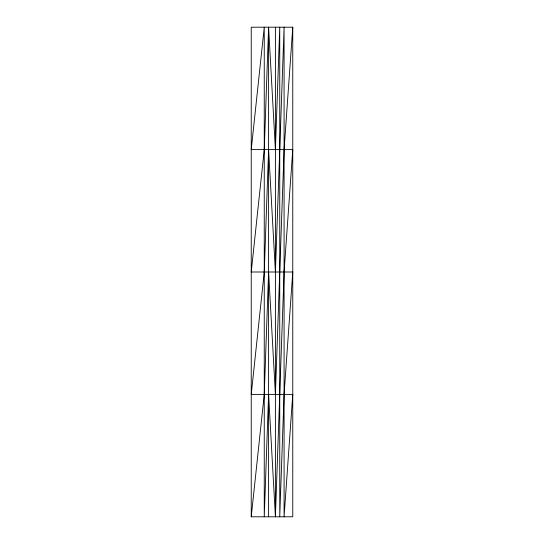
<?xml version="1.0" encoding="UTF-8"?>
<svg xmlns="http://www.w3.org/2000/svg" width="544" height="544" viewBox="0 0 544 544"><rect width="100%" height="100%" fill="white"/><g stroke="black" fill="none" stroke-linecap="round" stroke-linejoin="round"><path stroke-width="0.82" d="M268.6 27.2L264.255 149.6L251.233 272L292.767 272L284.084 394.4L279.745 516.8L279.745 27.2L275.4 149.6L268.6 27.2L268.6 516.8M275.4 516.8L284.084 272L292.767 149.6L251.233 149.6L264.255 27.2L264.255 516.8L268.6 394.4L275.4 516.8L275.4 27.2M292.767 27.2L284.084 149.6L275.4 394.4L268.6 272L264.255 394.4L251.233 516.8L292.767 516.8L292.767 27.2L251.233 27.2L251.233 516.8M268.6 149.6L264.255 272L251.233 394.4L292.767 394.4L284.084 516.8L284.084 27.2L275.4 272L268.6 149.6"/></g></svg>
